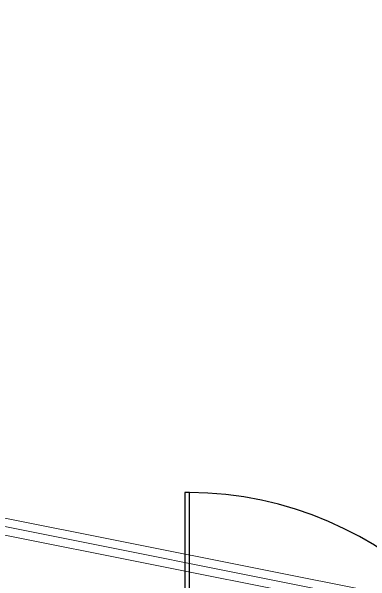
# Model space of a CAD drawing. Header units: millimetres. Extents: x 1573 to 2177, y 1587 to 1932.
# Drawn here: x 1899.366 to 1900.511, y 1897.093 to 1898.91 of the extents above; entities that cross this region are included whole.
import ezdxf

# ---------------------------------------------------------------- set-up
doc = ezdxf.new("R2010")
doc.units = ezdxf.units.MM
doc.header["$LTSCALE"] = 0.03
doc.layers.add('-HIDRO', color=8, linetype='Continuous')
doc.layers.add('TigreCad', color=2, linetype='Continuous', lineweight=13)

msp = doc.modelspace()

# ---------------------------------------------------------------- linework, layer by layer
at = {"layer": '-HIDRO'}
msp.add_lwpolyline([(1899.9181, 1897.3771), (1899.9183, 1896.1771), (1899.9333, 1896.1771), (1899.9331, 1897.3771)], close=True, dxfattribs=at)
msp.add_arc((1899.9255, 1896.2323), 1.1449, 0.0009, 89.6225, dxfattribs=at)
at = {"layer": 'TigreCad'}
for p, q in [((1911.5292, 1894.8634), (1891.2578, 1898.9098)), ((1891.2578, 1898.8813), (1911.5245, 1894.8399)), ((1911.5198, 1894.8164), (1891.2578, 1898.8526))]:
    msp.add_line(p, q, dxfattribs=at)

doc.saveas('drawing.dxf')
